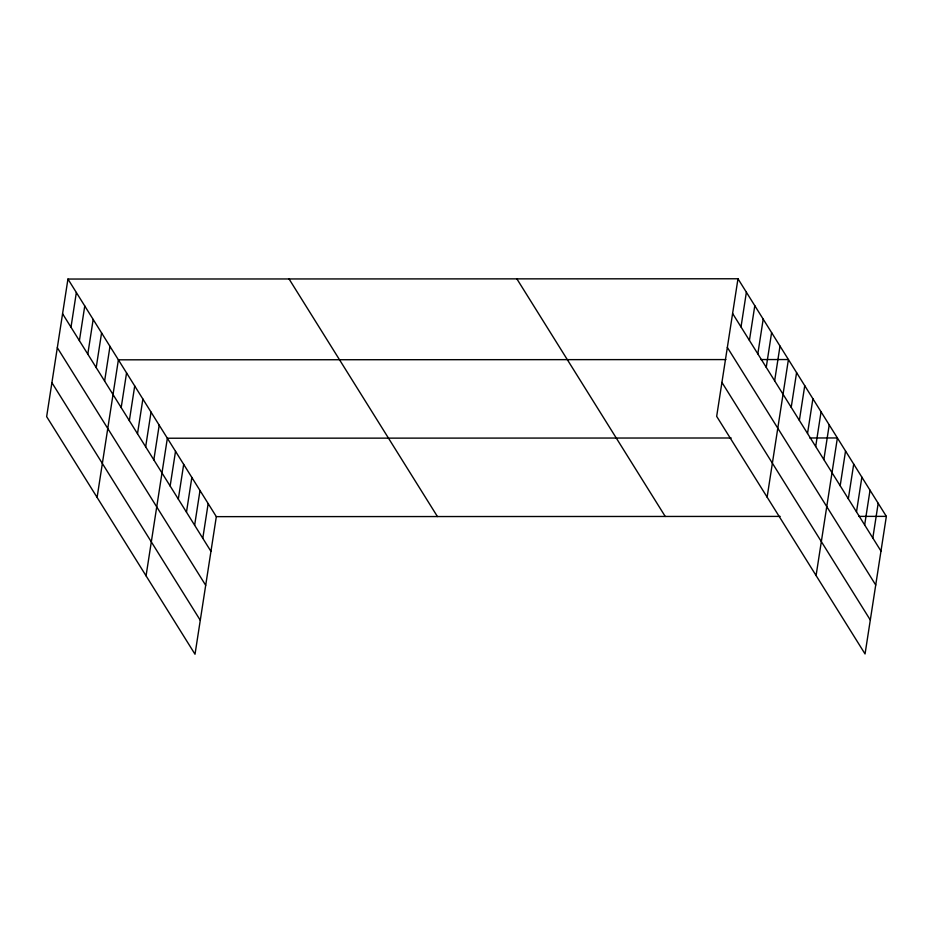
<?xml version="1.0" encoding="UTF-8"?>
<svg xmlns="http://www.w3.org/2000/svg" width="933" height="933" viewBox="0 0 933 933"><rect width="100%" height="100%" fill="white"/><g stroke="black" fill="none" stroke-linecap="round" stroke-linejoin="round"><path stroke-width="1.4" d="M67.946 279.049L46.65 416.631L195.02 654.231L216.328 516.649L67.946 279.049L737.98 278.769L886.35 516.369L865.054 653.951L716.672 416.351L737.98 278.769M70.99 327.215L76.354 292.507M79.398 340.685L84.763 305.977M87.795 354.143L93.172 319.436M96.204 367.614L101.58 332.894M104.613 381.072L109.989 346.365M97.102 497.417L118.398 359.823L725.874 359.578M121.185 407.604L126.561 372.897M129.349 420.678L134.714 385.959M137.501 433.74L142.877 399.032M145.665 446.814L151.041 412.094M153.828 459.876L159.205 425.168M146.061 575.824L167.357 438.23L731.192 437.997M170.144 486.011L175.521 451.304M178.308 499.085L183.684 464.366M186.472 512.147L191.848 477.439M194.635 525.221L200 490.513M202.788 538.283L208.164 503.575M741.012 326.935L746.388 292.227M749.421 340.405L754.797 305.697M757.829 353.864L763.194 319.156M766.238 367.334L771.603 332.626M774.647 380.792L780.011 346.085M767.124 497.137L788.42 359.543L760.78 359.555M791.207 407.324L796.584 372.617M799.371 420.398L804.747 385.679M807.535 433.46L812.9 398.753M815.687 446.534L821.063 411.815M823.851 459.596L829.227 424.888M816.083 575.544L837.391 437.962L809.751 437.974M840.178 485.731L845.543 451.024M848.33 498.805L853.707 464.098M856.494 511.867L861.87 477.16M864.658 524.941L870.034 490.233M872.822 538.003L878.186 503.295M216.328 516.649L780.163 516.404M858.71 516.381L886.35 516.369M732.603 313.476L880.974 551.076M727.343 347.426L875.725 585.026M721.932 382.402L870.302 620.002M516.87 278.862L665.241 516.462M289.055 278.955L437.437 516.555M62.581 313.756L210.951 551.356M57.321 347.706L205.692 585.306M51.91 382.682L200.28 620.282"/></g></svg>
